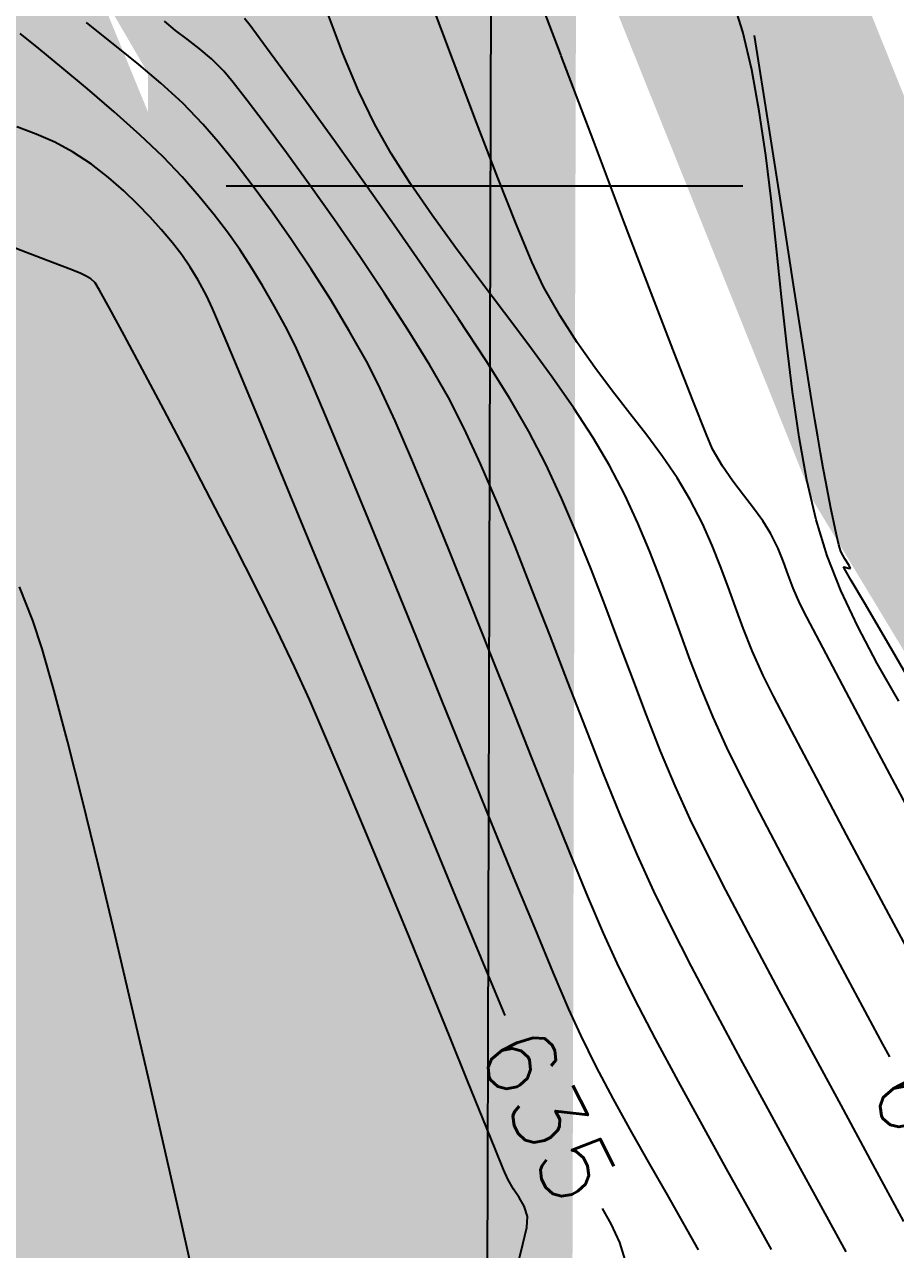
# Model space of a CAD drawing. Header units: feet. Extents: x 26064 to 27719, y 16802 to 28989.
# Drawn here: x 27560.69 to 27590.34, y 17759.8 to 17801.52 of the extents above; entities that cross this region are included whole.
import ezdxf

# ---------------------------------------------------------------- set-up
doc = ezdxf.new("R2010")
doc.units = ezdxf.units.FT
doc.header["$LTSCALE"] = 50
doc.header["$MEASUREMENT"] = 0
for name, pattern in [('DASHED', [0.75, 0.5, -0.25]), ('HIDDEN', [0.375, 0.25, -0.125]), ('HIDN25', [0.0938, 0.0625, -0.0313])]:
    doc.linetypes.add(name, pattern=pattern)
for name, color, linetype in [('CONT-MJR', 160, 'HIDDEN'), ('CONT-MNR', 55, 'HIDN25'), ('DEMO-UTILITY', 1, 'Continuous'), ('DIM', 4, 'Continuous'), ('FENCES-CHAIN', 6, 'FENCE-CHAIN'), ('SILT FENCE', 200, 'Continuous'), ('SILT_FENCE', 1, 'HIDDEN'), ('WATER', 5, 'Continuous')]:
    doc.layers.add(name, color=color, linetype=linetype)
doc.styles.add('l60', font='simplex', dxfattribs={"height": 2.4})
doc.linetypes.add('FENCE-CHAIN', pattern='A,1,0,[133,ltypeshp.shx,S=0.05,R=0,X=0,Y=0],-0.1', length=1.1)

msp = doc.modelspace()

# ---------------------------------------------------------------- linework, layer by layer
at = {"layer": 'CONT-MJR', "color": 7, "extrusion": (0.93541, 0.353565, 0)}
msp.add_line((27571.52823, 17800.53705, 630), (27571.01591, 17801.89247, 630), dxfattribs=at)
at = {"layer": 'CONT-MJR', "color": 7, "extrusion": (0.922777, 0.385334, 0)}
msp.add_line((27572.06211, 17799.25853, 630), (27571.52823, 17800.53705, 630), dxfattribs=at)
at = {"layer": 'CONT-MJR', "color": 7, "extrusion": (0.901484, 0.432812, 0)}
msp.add_line((27572.60993, 17798.11752, 630), (27572.06211, 17799.25853, 630), dxfattribs=at)
at = {"layer": 'CONT-MJR', "color": 7, "extrusion": (0.352094, 0.935965, 0)}
msp.add_line((27561.07988, 17797.79156, 635), (27560.42627, 17798.03744, 635), dxfattribs=at)
at = {"layer": 'CONT-MJR', "color": 7, "extrusion": (0.40358, 0.914944, 0)}
msp.add_line((27561.71969, 17797.50934, 635), (27561.07988, 17797.79156, 635), dxfattribs=at)
at = {"layer": 'CONT-MJR', "color": 7}
for p, q in [((27573.16961, 17797.13258, 630), (27572.60993, 17798.11752, 630)), ((27562.32398, 17797.18394, 635), (27561.71969, 17797.50934, 635)), ((27563.54718, 17796.31501, 635), (27562.96688, 17796.761, 635)), ((27564.53957, 17795.40119, 635), (27564.06978, 17795.8578, 635)), ((27565.34027, 17794.53707, 635), (27564.96143, 17794.95701, 635)), ((27566.04506, 17793.67181, 635), (27565.7269, 17794.08473, 635)), ((27566.32437, 17793.26054, 635), (27566.04506, 17793.67181, 635)), ((27566.88501, 17792.29186, 635), (27566.59448, 17792.81315, 635)), ((27577.0277, 17791.70204, 630), (27576.1892, 17792.81677, 630)), ((27567.0884, 17791.84801, 635), (27566.88501, 17792.29186, 635)), ((27568.0521, 17789.56988, 635), (27567.48642, 17790.9182, 635)), ((27578.64875, 17789.51119, 630), (27577.85499, 17790.5963, 630)), ((27579.38665, 17788.45836, 630), (27578.64875, 17789.51119, 630)), ((27580.04638, 17787.44947, 630), (27579.38665, 17788.45836, 630)), ((27570.48506, 17783.6884, 635), (27569.57841, 17785.88753, 635)), ((27571.45138, 17781.34059, 635), (27570.48506, 17783.6884, 635)), ((27572.45038, 17778.91154, 635), (27571.45138, 17781.34059, 635)), ((27583.35464, 17779.87625, 630), (27583.00889, 17780.81517, 630)), ((27573.45507, 17776.46871, 635), (27572.45038, 17778.91154, 635)), ((27585.72559, 17774.6675, 630), (27585.04909, 17775.98195, 630)), ((27586.58761, 17773.02454, 630), (27585.72559, 17774.6675, 630)), ((27575.37353, 17771.81151, 635), (27574.43845, 17774.07955, 635)), ((27587.59767, 17771.11998, 630), (27586.58761, 17773.02454, 630)), ((27576.23332, 17769.73206, 635), (27575.37353, 17771.81151, 635)), ((27588.71829, 17769.02069, 630), (27587.59767, 17771.11998, 630)), ((27576.99082, 17767.90865, 635), (27576.23332, 17769.73206, 635)), ((27590.14652, 17766.35712, 630), (27589.91202, 17766.79357, 630)), ((27581.13694, 17759.4419, 635), (27580.95692, 17760.0317, 635))]:
    msp.add_line(p, q, dxfattribs=at)
at = {"layer": 'CONT-MJR', "color": 7, "extrusion": (-0.549599, -0.835429, 0)}
msp.add_line((27562.96688, 17796.761, 635), (27562.32398, 17797.18394, 635), dxfattribs=at)
at = {"layer": 'CONT-MJR', "color": 7, "extrusion": (0.842934, 0.538017, 0)}
msp.add_line((27573.8297, 17796.09839, 630), (27573.16961, 17797.13258, 630), dxfattribs=at)
at = {"layer": 'CONT-MJR', "color": 7, "extrusion": (-0.658454, -0.752621, 0)}
msp.add_line((27564.06978, 17795.8578, 635), (27563.54718, 17796.31501, 635), dxfattribs=at)
at = {"layer": 'CONT-MJR', "color": 7, "extrusion": (0.823569, 0.567216, 0)}
msp.add_line((27574.56787, 17795.0266, 630), (27573.8297, 17796.09839, 630), dxfattribs=at)
at = {"layer": 'CONT-MJR', "color": 7, "extrusion": (0.725089, 0.688655, 0)}
msp.add_line((27564.96143, 17794.95701, 635), (27564.53957, 17795.40119, 635), dxfattribs=at)
at = {"layer": 'CONT-MJR', "color": 7, "extrusion": (0.810287, 0.586033, 0)}
msp.add_line((27575.36182, 17793.92884, 630), (27574.56787, 17795.0266, 630), dxfattribs=at)
at = {"layer": 'CONT-MJR', "color": 7, "extrusion": (0.760162, 0.649734, 0)}
msp.add_line((27565.7269, 17794.08473, 635), (27565.34027, 17794.53707, 635), dxfattribs=at)
at = {"layer": 'CONT-MJR', "color": 7, "extrusion": (0.802303, 0.596917, 0)}
msp.add_line((27576.1892, 17792.81677, 630), (27575.36182, 17793.92884, 630), dxfattribs=at)
at = {"layer": 'CONT-MJR', "color": 7, "extrusion": (0.856079, 0.516845, 0)}
msp.add_line((27566.59448, 17792.81315, 635), (27566.32437, 17793.26054, 635), dxfattribs=at)
at = {"layer": 'CONT-MJR', "color": 7, "extrusion": (0.919311, 0.393531, 0)}
msp.add_line((27567.48642, 17790.9182, 635), (27567.0884, 17791.84801, 635), dxfattribs=at)
at = {"layer": 'CONT-MJR', "color": 7, "extrusion": (0.8007, 0.599065, 0)}
msp.add_line((27577.85499, 17790.5963, 630), (27577.0277, 17791.70204, 630), dxfattribs=at)
at = {"layer": 'CONT-MJR', "color": 7, "extrusion": (0.923414, 0.383806, 0)}
msp.add_line((27568.75842, 17787.8705, 635), (27568.0521, 17789.56988, 635), dxfattribs=at)
at = {"layer": 'CONT-MJR', "color": 7, "extrusion": (0.924109, 0.38213, 0)}
msp.add_line((27569.57841, 17785.88753, 635), (27568.75842, 17787.8705, 635), dxfattribs=at)
at = {"layer": 'CONT-MJR', "color": 7, "extrusion": (0.862546, 0.505978, 0)}
msp.add_line((27580.60561, 17786.49615, 630), (27580.04638, 17787.44947, 630), dxfattribs=at)
at = {"layer": 'CONT-MJR', "color": 7, "extrusion": (0.888511, 0.458855, 0)}
msp.add_line((27581.1197, 17785.50067, 630), (27580.60561, 17786.49615, 630), dxfattribs=at)
at = {"layer": 'CONT-MJR', "color": 7, "extrusion": (0.906647, 0.421891, 0)}
msp.add_line((27581.56854, 17784.53612, 630), (27581.1197, 17785.50067, 630), dxfattribs=at)
at = {"layer": 'CONT-MJR', "color": 7, "extrusion": (0.92103, 0.389493, 0)}
msp.add_line((27581.96699, 17783.5939, 630), (27581.56854, 17784.53612, 630), dxfattribs=at)
at = {"layer": 'CONT-MJR', "color": 7, "extrusion": (0.931368, 0.364079, 0)}
msp.add_line((27582.32995, 17782.6654, 630), (27581.96699, 17783.5939, 630), dxfattribs=at)
at = {"layer": 'CONT-MJR', "color": 7, "extrusion": (0.937633, 0.347626, 0)}
msp.add_line((27582.67229, 17781.74202, 630), (27582.32995, 17782.6654, 630), dxfattribs=at)
at = {"layer": 'CONT-MJR', "color": 7, "extrusion": (0.939934, 0.341355, 0)}
msp.add_line((27583.00889, 17780.81517, 630), (27582.67229, 17781.74202, 630), dxfattribs=at)
at = {"layer": 'CONT-MJR', "color": 7, "extrusion": (0.933119, 0.359567, 0)}
msp.add_line((27583.72441, 17778.91664, 630), (27583.35464, 17779.87625, 630), dxfattribs=at)
at = {"layer": 'CONT-MJR', "color": 7, "extrusion": (0.924187, 0.381941, 0)}
msp.add_line((27584.13309, 17777.92776, 630), (27583.72441, 17778.91664, 630), dxfattribs=at)
at = {"layer": 'CONT-MJR', "color": 7, "extrusion": (0.911781, 0.410676, 0)}
msp.add_line((27584.59556, 17776.90099, 630), (27584.13309, 17777.92776, 630), dxfattribs=at)
at = {"layer": 'CONT-MJR', "color": 7, "extrusion": (0.896755, 0.442527, 0)}
msp.add_line((27585.04909, 17775.98195, 630), (27584.59556, 17776.90099, 630), dxfattribs=at)
at = {"layer": 'CONT-MJR', "color": 7, "extrusion": (0.924731, 0.380621, 0)}
msp.add_line((27574.43845, 17774.07955, 635), (27573.45507, 17776.46871, 635), dxfattribs=at)
at = {"layer": 'CONT-MJR', "color": 7, "extrusion": (0.881377, 0.472414, 0)}
msp.add_line((27589.91202, 17766.79357, 630), (27588.71829, 17769.02069, 630), dxfattribs=at)
at = {"layer": 'CONT-MJR', "color": 7, "extrusion": (0.922366, 0.386318, 0)}
msp.add_line((27577.04809, 17767.7719, 635), (27576.99082, 17767.90865, 635), dxfattribs=at)
at = {"layer": 'CONT-MJR', "color": 7, "extrusion": (0.870494, 0.492179, 0)}
msp.add_line((27580.65475, 17760.6757, 635), (27580.36476, 17761.1886, 635), dxfattribs=at)
at = {"layer": 'CONT-MJR', "color": 7, "extrusion": (0.9053, 0.424772, 0)}
msp.add_line((27580.95692, 17760.0317, 635), (27580.65475, 17760.6757, 635), dxfattribs=at)
at = {"layer": 'CONT-MNR', "color": 7}
for p, q in [((27578.95401, 17800.46417, 628), (27577.79315, 17803.53474, 628)), ((27585.13793, 17801.26967, 627), (27584.81692, 17802.31573, 627)), ((27563.25995, 17801.2157, 633), (27562.79502, 17801.59338, 633)), ((27568.36444, 17801.4865, 631), (27568.17906, 17801.72828, 631)), ((27586.02601, 17798.06355, 626), (27585.48568, 17801.52237, 626)), ((27566.22075, 17801.01923, 632), (27565.82371, 17801.32085, 632)), ((27585.44505, 17799.97913, 627), (27585.13793, 17801.26967, 627)), ((27564.58111, 17800.16087, 633), (27563.87267, 17800.73147, 633)), ((27567.0521, 17800.35223, 632), (27566.63306, 17800.70575, 632)), ((27569.46101, 17800.00536, 631), (27568.80608, 17800.89406, 631)), ((27567.46936, 17799.93047, 632), (27567.0521, 17800.35223, 632)), ((27576.0747, 17798.18097, 629), (27575.28989, 17800.26351, 629)), ((27580.06443, 17797.53232, 628), (27578.95401, 17800.46417, 628)), ((27567.78667, 17799.54863, 632), (27567.46936, 17799.93047, 632)), ((27570.28623, 17798.87483, 631), (27569.46101, 17800.00536, 631)), ((27566.0767, 17798.84129, 633), (27565.33315, 17799.52408, 633)), ((27568.8835, 17798.12325, 632), (27568.26786, 17798.93437, 632)), ((27585.92174, 17797.06658, 627), (27585.70259, 17798.5698, 627)), ((27567.28349, 17797.52221, 633), (27566.75967, 17798.13267, 633)), ((27565.40352, 17797.01034, 634), (27564.61224, 17797.76161, 634)), ((27586.49915, 17795.03209, 626), (27586.02601, 17798.06355, 626)), ((27570.40043, 17796.05266, 632), (27569.60417, 17797.15083, 632)), ((27586.11367, 17795.49437, 627), (27585.92174, 17797.06658, 627)), ((27568.47493, 17796.00921, 633), (27567.85907, 17796.8105, 633)), ((27571.24285, 17794.86432, 632), (27570.40043, 17796.05266, 632)), ((27560.72575, 17793.77057, 636), (27559.67564, 17794.1707, 636)), ((27562.30271, 17793.16263, 636), (27561.63955, 17793.42023, 636)), ((27568.79775, 17792.61232, 634), (27568.40812, 17793.25394, 634)), ((27571.11161, 17792.14156, 633), (27570.4494, 17793.18451, 633)), ((27563.23865, 17792.47113, 636), (27563.09011, 17792.71959, 636)), ((27563.57964, 17791.85684, 636), (27563.23865, 17792.47113, 636)), ((27569.19917, 17791.91237, 634), (27568.79775, 17792.61232, 634)), ((27578.91975, 17791.59833, 629), (27578.36186, 17792.58664, 629)), ((27582.81555, 17790.31933, 628), (27582.02295, 17792.38487, 628)), ((27569.62913, 17791.13272, 634), (27569.19917, 17791.91237, 634)), ((27579.50386, 17790.68575, 629), (27578.91975, 17791.59833, 629)), ((27574.48557, 17789.9203, 632), (27573.7528, 17791.11378, 632)), ((27564.70744, 17789.76776, 636), (27564.08019, 17790.93598, 636)), ((27565.4285, 17788.41143, 636), (27564.70744, 17789.76776, 636)), ((27587.05652, 17787.4703, 627), (27586.83292, 17789.01384, 627)), ((27587.59645, 17788.06734, 626), (27587.49214, 17788.68479, 626)), ((27571.64101, 17786.51425, 634), (27570.9713, 17788.12154, 634)), ((27581.86987, 17787.53533, 629), (27581.29719, 17788.2737, 629)), ((27576.2114, 17786.55319, 632), (27575.65348, 17787.76304, 632)), ((27567.02053, 17785.37142, 636), (27566.21049, 17786.92624, 636)), ((27578.9709, 17785.38964, 631), (27578.43205, 17786.54662, 631)), ((27583.34973, 17785.33701, 629), (27582.90776, 17786.07986, 629)), ((27583.76498, 17784.52609, 629), (27583.34973, 17785.33701, 629)), ((27588.14378, 17785.04968, 626), (27588.04839, 17785.53025, 626)), ((27585.82217, 17784.61774, 628), (27585.50638, 17785.05054, 628)), ((27573.19172, 17782.72495, 634), (27572.38794, 17784.69703, 634)), ((27588.33122, 17784.14526, 626), (27588.23979, 17784.57504, 626)), ((27579.97671, 17782.97069, 631), (27579.48385, 17784.19433, 631)), ((27586.34227, 17783.67498, 628), (27586.09385, 17784.17786, 628)), ((27588.41287, 17783.79923, 626), (27588.33122, 17784.14526, 626)), ((27568.59326, 17782.28984, 636), (27567.82575, 17783.80621, 636)), ((27575.85062, 17781.86303, 633), (27575.16063, 17783.58412, 633)), ((27588.61348, 17783.32019, 626), (27588.47953, 17783.57588, 626)), ((27588.83546, 17782.58821, 626), (27588.6397, 17782.92776, 626)), ((27584.891, 17781.67714, 629), (27584.64225, 17782.37328, 629)), ((27587.08192, 17781.80172, 628), (27586.85789, 17782.31939, 628)), ((27576.5557, 17780.08828, 633), (27575.85062, 17781.86303, 633)), ((27578.58113, 17780.6984, 632), (27577.976, 17782.25749, 632)), ((27589.05626, 17781.01639, 627), (27588.48128, 17782.24189, 627)), ((27580.92542, 17780.47833, 631), (27580.4553, 17781.72869, 631)), ((27590.10998, 17780.40061, 626), (27589.28261, 17781.81888, 626)), ((27569.88366, 17779.64062, 636), (27569.29019, 17780.88157, 636)), ((27574.88833, 17778.53666, 634), (27574.03197, 17780.65313, 634)), ((27589.71842, 17779.75567, 627), (27589.05626, 17781.01639, 627)), ((27561.69164, 17778.86167, 637), (27561.29391, 17780.25488, 637)), ((27577.26338, 17778.30021, 633), (27576.5557, 17780.08828, 633)), ((27590.44997, 17778.46987, 627), (27589.71842, 17779.75567, 627)), ((27579.79273, 17777.56016, 632), (27579.18804, 17779.12314, 632)), ((27581.8635, 17777.99248, 631), (27581.39288, 17779.2296, 631)), ((27586.191, 17778.64646, 629), (27585.83874, 17779.35136, 629)), ((27562.1533, 17777.1171, 637), (27561.69164, 17778.86167, 637)), ((27575.74043, 17776.43064, 634), (27574.88833, 17778.53666, 634)), ((27577.9612, 17776.53913, 633), (27577.26338, 17778.30021, 633)), ((27587.64931, 17775.8576, 629), (27586.80769, 17777.45775, 629)), ((27562.6642, 17775.09303, 637), (27562.1533, 17777.1171, 637)), ((27582.83744, 17775.593, 631), (27582.34308, 17776.77695, 631)), ((27576.5679, 17774.39017, 634), (27575.74043, 17776.43064, 634)), ((27579.2774, 17773.25923, 633), (27578.6367, 17774.84536, 633)), ((27581.55344, 17773.22952, 632), (27580.97944, 17774.5849, 632)), ((27583.86921, 17773.39773, 631), (27583.35238, 17774.45063, 631)), ((27573.06037, 17772.20467, 636), (27572.3338, 17773.96005, 636)), ((27589.84934, 17771.71259, 629), (27588.67636, 17773.91842, 629)), ((27563.77496, 17770.49374, 637), (27563.20965, 17772.86129, 637)), ((27573.78924, 17770.42883, 636), (27573.06037, 17772.20467, 636)), ((27585.41383, 17770.42664, 631), (27584.568, 17772.03636, 631)), ((27564.34544, 17768.06222, 637), (27563.77496, 17770.49374, 637)), ((27586.3718, 17768.62865, 631), (27585.41383, 17770.42664, 631)), ((27581.46592, 17768.32821, 633), (27580.86602, 17769.5499, 633)), ((27587.40698, 17766.70249, 631), (27586.3718, 17768.62865, 631)), ((27585.98841, 17764.59942, 632), (27585.07447, 17766.28151, 632)), ((27586.91149, 17762.9124, 632), (27585.98841, 17764.59942, 632)), ((27576.71007, 17763.23185, 636), (27576.29456, 17764.25754, 636)), ((27584.58789, 17762.55052, 633), (27583.76542, 17764.0328, 633)), ((27581.97183, 17762.7096, 634), (27581.35067, 17763.80656, 634)), ((27590.62667, 17760.75604, 631), (27589.56933, 17762.70609, 631)), ((27577.13649, 17762.1988, 636), (27576.99793, 17762.52666, 636)), ((27585.38304, 17761.12281, 633), (27584.58789, 17762.55052, 633)), ((27583.13529, 17760.67317, 634), (27582.57486, 17761.65644, 634)), ((27566.38523, 17759.13334, 637), (27565.94098, 17761.10229, 637)), ((27577.81186, 17760.92333, 636), (27577.69666, 17761.27784, 636)), ((27588.6652, 17759.71556, 632), (27587.81373, 17761.26844, 632)), ((27577.65587, 17759.97783, 636), (27577.78778, 17760.542, 636))]:
    msp.add_line(p, q, dxfattribs=at)
at = {"layer": 'CONT-MNR', "color": 7, "extrusion": (0.937325, 0.348458, 0)}
msp.add_line((27575.28989, 17800.26351, 629), (27574.46597, 17802.47977, 629), dxfattribs=at)
at = {"layer": 'CONT-MNR', "color": 7, "extrusion": (-0.64847, -0.761241, 0)}
msp.add_line((27565.82371, 17801.32085, 632), (27565.45048, 17801.6388, 632), dxfattribs=at)
at = {"layer": 'CONT-MNR', "color": 7, "extrusion": (0.801746, 0.597665, 0)}
msp.add_line((27568.80608, 17800.89406, 631), (27568.36444, 17801.4865, 631), dxfattribs=at)
at = {"layer": 'CONT-MNR', "color": 7, "extrusion": (-0.628788, -0.777577, 0)}
msp.add_line((27561.17323, 17800.70201, 634), (27560.53858, 17801.21522, 634), dxfattribs=at)
at = {"layer": 'CONT-MNR', "color": 7, "extrusion": (-0.620036, -0.784573, 0)}
msp.add_line((27563.87267, 17800.73147, 633), (27563.25995, 17801.2157, 633), dxfattribs=at)
at = {"layer": 'CONT-MNR', "color": 7, "extrusion": (0.6345, 0.772923, 0)}
msp.add_line((27561.95664, 17800.0589, 634), (27561.17323, 17800.70201, 634), dxfattribs=at)
at = {"layer": 'CONT-MNR', "color": 7, "extrusion": (-0.605239, -0.796044, 0)}
msp.add_line((27566.63306, 17800.70575, 632), (27566.22075, 17801.01923, 632), dxfattribs=at)
at = {"layer": 'CONT-MNR', "color": 7, "extrusion": (-0.642248, -0.766497, 0)}
msp.add_line((27562.83009, 17799.32704, 634), (27561.95664, 17800.0589, 634), dxfattribs=at)
at = {"layer": 'CONT-MNR', "color": 7, "extrusion": (-0.646206, -0.763163, 0)}
msp.add_line((27565.33315, 17799.52408, 633), (27564.58111, 17800.16087, 633), dxfattribs=at)
at = {"layer": 'CONT-MNR', "color": 7, "extrusion": (0.98371, 0.179763, 0)}
msp.add_line((27585.70259, 17798.5698, 627), (27585.44505, 17799.97913, 627), dxfattribs=at)
at = {"layer": 'CONT-MNR', "color": 7, "extrusion": (0.787217, 0.616676, 0)}
msp.add_line((27568.26786, 17798.93437, 632), (27567.78667, 17799.54863, 632), dxfattribs=at)
at = {"layer": 'CONT-MNR', "color": 7, "extrusion": (-0.652699, -0.757618, 0)}
msp.add_line((27563.73486, 17798.54756, 634), (27562.83009, 17799.32704, 634), dxfattribs=at)
at = {"layer": 'CONT-MNR', "color": 7, "extrusion": (-0.667229, -0.744853, 0)}
msp.add_line((27564.61224, 17797.76161, 634), (27563.73486, 17798.54756, 634), dxfattribs=at)
at = {"layer": 'CONT-MNR', "color": 7, "extrusion": (0.720018, 0.693955, 0)}
msp.add_line((27566.75967, 17798.13267, 633), (27566.0767, 17798.84129, 633), dxfattribs=at)
at = {"layer": 'CONT-MNR', "color": 7, "extrusion": (0.810473, 0.585776, 0)}
msp.add_line((27571.23878, 17797.5569, 631), (27570.28623, 17798.87483, 631), dxfattribs=at)
at = {"layer": 'CONT-MNR', "color": 7, "extrusion": (0.933345, 0.35898, 0)}
msp.add_line((27576.79735, 17796.30207, 629), (27576.0747, 17798.18097, 629), dxfattribs=at)
at = {"layer": 'CONT-MNR', "color": 7, "extrusion": (0.803418, 0.595415, 0)}
msp.add_line((27569.60417, 17797.15083, 632), (27568.8835, 17798.12325, 632), dxfattribs=at)
at = {"layer": 'CONT-MNR', "color": 7, "extrusion": (0.777548, 0.628824, 0)}
msp.add_line((27567.85907, 17796.8105, 633), (27567.28349, 17797.52221, 633), dxfattribs=at)
at = {"layer": 'CONT-MNR', "color": 7, "extrusion": (0.813595, 0.581432, 0)}
msp.add_line((27572.27568, 17796.10597, 631), (27571.23878, 17797.5569, 631), dxfattribs=at)
at = {"layer": 'CONT-MNR', "color": 7, "extrusion": (0.934858, 0.355021, 0)}
msp.add_line((27581.09666, 17794.81421, 628), (27580.06443, 17797.53232, 628), dxfattribs=at)
at = {"layer": 'CONT-MNR', "color": 7, "extrusion": (0.722452, 0.691421, 0)}
msp.add_line((27566.04997, 17796.33487, 634), (27565.40352, 17797.01034, 634), dxfattribs=at)
at = {"layer": 'CONT-MNR', "color": 7, "extrusion": (0.755069, 0.655645, 0)}
msp.add_line((27566.63214, 17795.66442, 634), (27566.04997, 17796.33487, 634), dxfattribs=at)
at = {"layer": 'CONT-MNR', "color": 7, "extrusion": (0.817315, 0.576192, 0)}
msp.add_line((27573.35394, 17794.57648, 631), (27572.27568, 17796.10597, 631), dxfattribs=at)
at = {"layer": 'CONT-MNR', "color": 7, "extrusion": (0.929407, 0.369055, 0)}
msp.add_line((27577.4348, 17794.69676, 629), (27576.79735, 17796.30207, 629), dxfattribs=at)
at = {"layer": 'CONT-MNR', "color": 7, "extrusion": (0.773186, 0.63418, 0)}
msp.add_line((27567.14228, 17795.04246, 634), (27566.63214, 17795.66442, 634), dxfattribs=at)
at = {"layer": 'CONT-MNR', "color": 7, "extrusion": (0.806446, 0.591308, 0)}
msp.add_line((27569.11959, 17795.13, 633), (27568.47493, 17796.00921, 633), dxfattribs=at)
at = {"layer": 'CONT-MNR', "color": 7, "extrusion": (0.99413, 0.108195, 0)}
msp.add_line((27586.28958, 17793.87809, 627), (27586.11367, 17795.49437, 627), dxfattribs=at)
at = {"layer": 'CONT-MNR', "color": 7, "extrusion": (0.794356, 0.607453, 0)}
msp.add_line((27567.59714, 17794.44764, 634), (27567.14228, 17795.04246, 634), dxfattribs=at)
at = {"layer": 'CONT-MNR', "color": 7, "extrusion": (0.819164, 0.573559, 0)}
msp.add_line((27569.78157, 17794.18455, 633), (27569.11959, 17795.13, 633), dxfattribs=at)
at = {"layer": 'CONT-MNR', "color": 7, "extrusion": (0.822614, 0.568601, 0)}
msp.add_line((27572.102, 17793.62135, 632), (27571.24285, 17794.86432, 632), dxfattribs=at)
at = {"layer": 'CONT-MNR', "color": 7, "extrusion": (0.934382, 0.356273, 0)}
msp.add_line((27582.02295, 17792.38487, 628), (27581.09666, 17794.81421, 628), dxfattribs=at)
at = {"layer": 'CONT-MNR', "color": 7, "extrusion": (0.988046, 0.154158, 0)}
msp.add_line((27586.89371, 17792.50324, 626), (27586.49915, 17795.03209, 626), dxfattribs=at)
at = {"layer": 'CONT-MNR', "color": 7, "extrusion": (0.816604, 0.577198, 0)}
msp.add_line((27568.0135, 17793.85859, 634), (27567.59714, 17794.44764, 634), dxfattribs=at)
at = {"layer": 'CONT-MNR', "color": 7, "extrusion": (0.821931, 0.569588, 0)}
msp.add_line((27574.43059, 17793.02285, 631), (27573.35394, 17794.57648, 631), dxfattribs=at)
at = {"layer": 'CONT-MNR', "color": 7, "extrusion": (0.922181, 0.386759, 0)}
msp.add_line((27577.96399, 17793.43497, 629), (27577.4348, 17794.69676, 629), dxfattribs=at)
at = {"layer": 'CONT-MNR', "color": 7, "extrusion": (0.831611, 0.555358, 0)}
msp.add_line((27570.4494, 17793.18451, 633), (27569.78157, 17794.18455, 633), dxfattribs=at)
at = {"layer": 'CONT-MNR', "color": 7, "extrusion": (-0.357984, -0.933728, 0)}
msp.add_line((27561.63955, 17793.42023, 636), (27560.72575, 17793.77057, 636), dxfattribs=at)
at = {"layer": 'CONT-MNR', "color": 7, "extrusion": (0.837436, 0.546536, 0)}
msp.add_line((27568.40812, 17793.25394, 634), (27568.0135, 17793.85859, 634), dxfattribs=at)
at = {"layer": 'CONT-MNR', "color": 7, "extrusion": (0.830497, 0.557024, 0)}
msp.add_line((27572.94846, 17792.35932, 632), (27572.102, 17793.62135, 632), dxfattribs=at)
at = {"layer": 'CONT-MNR', "color": 7, "extrusion": (0.994575, 0.104025, 0)}
msp.add_line((27586.46064, 17792.24264, 627), (27586.28958, 17793.87809, 627), dxfattribs=at)
at = {"layer": 'CONT-MNR', "color": 7, "extrusion": (0.378347, 0.925664, 0)}
msp.add_line((27562.60092, 17793.04075, 636), (27562.30271, 17793.16263, 636), dxfattribs=at)
at = {"layer": 'CONT-MNR', "color": 7, "extrusion": (0.905366, 0.424632, 0)}
msp.add_line((27578.36186, 17792.58664, 629), (27577.96399, 17793.43497, 629), dxfattribs=at)
at = {"layer": 'CONT-MNR', "color": 7, "extrusion": (-0.448956, -0.893554, 0)}
msp.add_line((27562.78603, 17792.94774, 636), (27562.60092, 17793.04075, 636), dxfattribs=at)
at = {"layer": 'CONT-MNR', "color": 7, "extrusion": (-0.515611, -0.856823, 0)}
msp.add_line((27562.94188, 17792.85395, 636), (27562.78603, 17792.94774, 636), dxfattribs=at)
at = {"layer": 'CONT-MNR', "color": 7, "extrusion": (-0.671614, -0.740901, 0)}
msp.add_line((27563.09011, 17792.71959, 636), (27562.94188, 17792.85395, 636), dxfattribs=at)
at = {"layer": 'CONT-MNR', "color": 7, "extrusion": (0.827892, 0.560888, 0)}
msp.add_line((27575.46265, 17791.49949, 631), (27574.43059, 17793.02285, 631), dxfattribs=at)
at = {"layer": 'CONT-MNR', "color": 7, "extrusion": (0.840062, 0.54249, 0)}
msp.add_line((27573.7528, 17791.11378, 632), (27572.94846, 17792.35932, 632), dxfattribs=at)
at = {"layer": 'CONT-MNR', "color": 7, "extrusion": (0.988031, 0.154258, 0)}
msp.add_line((27587.19831, 17790.55225, 626), (27586.89371, 17792.50324, 626), dxfattribs=at)
at = {"layer": 'CONT-MNR', "color": 7, "extrusion": (0.857286, 0.51484, 0)}
msp.add_line((27571.75672, 17791.06736, 633), (27571.11161, 17792.14156, 633), dxfattribs=at)
at = {"layer": 'CONT-MNR', "color": 7, "extrusion": (0.994128, 0.108206, 0)}
msp.add_line((27586.63802, 17790.61292, 627), (27586.46064, 17792.24264, 627), dxfattribs=at)
at = {"layer": 'CONT-MNR', "color": 7, "extrusion": (0.878591, 0.477575, 0)}
msp.add_line((27564.08019, 17790.93598, 636), (27563.57964, 17791.85684, 636), dxfattribs=at)
at = {"layer": 'CONT-MNR', "color": 7, "extrusion": (0.83595, 0.548806, 0)}
msp.add_line((27576.40713, 17790.06083, 631), (27575.46265, 17791.49949, 631), dxfattribs=at)
at = {"layer": 'CONT-MNR', "color": 7, "extrusion": (0.898594, 0.438782, 0)}
msp.add_line((27569.94499, 17790.48587, 634), (27569.62913, 17791.13272, 634), dxfattribs=at)
at = {"layer": 'CONT-MNR', "color": 7, "extrusion": (0.87114, 0.491034, 0)}
msp.add_line((27572.37325, 17789.97358, 633), (27571.75672, 17791.06736, 633), dxfattribs=at)
at = {"layer": 'CONT-MNR', "color": 7, "extrusion": (0.817468, 0.575974, 0)}
msp.add_line((27580.10256, 17789.83603, 629), (27579.50386, 17790.68575, 629), dxfattribs=at)
at = {"layer": 'CONT-MNR', "color": 7, "extrusion": (0.91384, 0.406075, 0)}
msp.add_line((27570.39917, 17789.46377, 634), (27569.94499, 17790.48587, 634), dxfattribs=at)
at = {"layer": 'CONT-MNR', "color": 7, "extrusion": (0.932282, 0.361731, 0)}
msp.add_line((27583.44673, 17788.69262, 628), (27582.81555, 17790.31933, 628), dxfattribs=at)
at = {"layer": 'CONT-MNR', "color": 7, "extrusion": (0.992654, 0.120987, 0)}
msp.add_line((27586.83292, 17789.01384, 627), (27586.63802, 17790.61292, 627), dxfattribs=at)
at = {"layer": 'CONT-MNR', "color": 7, "extrusion": (0.987957, 0.154728, 0)}
msp.add_line((27587.40158, 17789.25435, 626), (27587.19831, 17790.55225, 626), dxfattribs=at)
at = {"layer": 'CONT-MNR', "color": 7, "extrusion": (0.892923, 0.45021, 0)}
msp.add_line((27572.80082, 17789.12556, 633), (27572.37325, 17789.97358, 633), dxfattribs=at)
at = {"layer": 'CONT-MNR', "color": 7, "extrusion": (0.868287, 0.496063, 0)}
msp.add_line((27575.11737, 17788.81443, 632), (27574.48557, 17789.9203, 632), dxfattribs=at)
at = {"layer": 'CONT-MNR', "color": 7, "extrusion": (0.847492, 0.530809, 0)}
msp.add_line((27577.22108, 17788.76129, 631), (27576.40713, 17790.06083, 631), dxfattribs=at)
at = {"layer": 'CONT-MNR', "color": 7, "extrusion": (0.799108, 0.601188, 0)}
msp.add_line((27580.70421, 17789.03631, 629), (27580.10256, 17789.83603, 629), dxfattribs=at)
at = {"layer": 'CONT-MNR', "color": 7, "extrusion": (0.919916, 0.392116, 0)}
msp.add_line((27570.9713, 17788.12154, 634), (27570.39917, 17789.46377, 634), dxfattribs=at)
at = {"layer": 'CONT-MNR', "color": 7, "extrusion": (0.909276, 0.416193, 0)}
msp.add_line((27573.30581, 17788.02229, 633), (27572.80082, 17789.12556, 633), dxfattribs=at)
at = {"layer": 'CONT-MNR', "color": 7, "extrusion": (0.789433, 0.613837, 0)}
msp.add_line((27581.29719, 17788.2737, 629), (27580.70421, 17789.03631, 629), dxfattribs=at)
at = {"layer": 'CONT-MNR', "color": 7, "extrusion": (0.987595, 0.157024, 0)}
msp.add_line((27587.49214, 17788.68479, 626), (27587.40158, 17789.25435, 626), dxfattribs=at)
at = {"layer": 'CONT-MNR', "color": 7, "extrusion": (0.890871, 0.454256, 0)}
msp.add_line((27575.65348, 17787.76304, 632), (27575.11737, 17788.81443, 632), dxfattribs=at)
at = {"layer": 'CONT-MNR', "color": 7, "extrusion": (0.865393, 0.501093, 0)}
msp.add_line((27577.86149, 17787.65529, 631), (27577.22108, 17788.76129, 631), dxfattribs=at)
at = {"layer": 'CONT-MNR', "color": 7, "extrusion": (0.92938, 0.369124, 0)}
msp.add_line((27583.88873, 17787.57976, 628), (27583.44673, 17788.69262, 628), dxfattribs=at)
at = {"layer": 'CONT-MNR', "color": 7, "extrusion": (0.884842, 0.465891, 0)}
msp.add_line((27566.21049, 17786.92624, 636), (27565.4285, 17788.41143, 636), dxfattribs=at)
at = {"layer": 'CONT-MNR', "color": 7, "extrusion": (0.917881, 0.396857, 0)}
msp.add_line((27573.87575, 17786.70408, 633), (27573.30581, 17788.02229, 633), dxfattribs=at)
at = {"layer": 'CONT-MNR', "color": 7, "extrusion": (0.985818, 0.167816, 0)}
msp.add_line((27587.69638, 17787.48028, 626), (27587.59645, 17788.06734, 626), dxfattribs=at)
at = {"layer": 'CONT-MNR', "color": 7, "extrusion": (0.889162, 0.457593, 0)}
msp.add_line((27578.43205, 17786.54662, 631), (27577.86149, 17787.65529, 631), dxfattribs=at)
at = {"layer": 'CONT-MNR', "color": 7, "extrusion": (0.802381, 0.596812, 0)}
msp.add_line((27582.4106, 17786.80834, 629), (27581.86987, 17787.53533, 629), dxfattribs=at)
at = {"layer": 'CONT-MNR', "color": 7, "extrusion": (0.918822, 0.394672, 0)}
msp.add_line((27584.1138, 17787.05577, 628), (27583.88873, 17787.57976, 628), dxfattribs=at)
at = {"layer": 'CONT-MNR', "color": 7, "extrusion": (0.98417, 0.177226, 0)}
msp.add_line((27587.31998, 17786.00721, 627), (27587.05652, 17787.4703, 627), dxfattribs=at)
at = {"layer": 'CONT-MNR', "color": 7, "extrusion": (0.985401, 0.170247, 0)}
msp.add_line((27587.79175, 17786.92832, 626), (27587.69638, 17787.48028, 626), dxfattribs=at)
at = {"layer": 'CONT-MNR', "color": 7, "extrusion": (0.863869, 0.503717, 0)}
msp.add_line((27584.45019, 17786.47887, 628), (27584.1138, 17787.05577, 628), dxfattribs=at)
at = {"layer": 'CONT-MNR', "color": 7, "extrusion": (0.984714, 0.174178, 0)}
msp.add_line((27587.88233, 17786.41618, 626), (27587.79175, 17786.92832, 626), dxfattribs=at)
at = {"layer": 'CONT-MNR', "color": 7, "extrusion": (0.924918, 0.380167, 0)}
msp.add_line((27572.38794, 17784.69703, 634), (27571.64101, 17786.51425, 634), dxfattribs=at)
at = {"layer": 'CONT-MNR', "color": 7, "extrusion": (0.922985, 0.384836, 0)}
msp.add_line((27574.49818, 17785.21125, 633), (27573.87575, 17786.70408, 633), dxfattribs=at)
at = {"layer": 'CONT-MNR', "color": 7, "extrusion": (0.918769, 0.394796, 0)}
msp.add_line((27576.78713, 17785.21334, 632), (27576.2114, 17786.55319, 632), dxfattribs=at)
at = {"layer": 'CONT-MNR', "color": 7, "extrusion": (0.825979, 0.563701, 0)}
msp.add_line((27582.90776, 17786.07986, 629), (27582.4106, 17786.80834, 629), dxfattribs=at)
at = {"layer": 'CONT-MNR', "color": 7, "extrusion": (0.823634, 0.567122, 0)}
msp.add_line((27584.80481, 17785.96386, 628), (27584.45019, 17786.47887, 628), dxfattribs=at)
at = {"layer": 'CONT-MNR', "color": 7, "extrusion": (0.983648, 0.180101, 0)}
msp.add_line((27587.96795, 17785.94859, 626), (27587.88233, 17786.41618, 626), dxfattribs=at)
at = {"layer": 'CONT-MNR', "color": 7, "extrusion": (0.796338, 0.604851, 0)}
msp.add_line((27585.16207, 17785.49349, 628), (27584.80481, 17785.96386, 628), dxfattribs=at)
at = {"layer": 'CONT-MNR', "color": 7, "extrusion": (0.974202, 0.225677, 0)}
msp.add_line((27587.63451, 17784.64948, 627), (27587.31998, 17786.00721, 627), dxfattribs=at)
at = {"layer": 'CONT-MNR', "color": 7, "extrusion": (0.98201, 0.188831, 0)}
msp.add_line((27588.04839, 17785.53025, 626), (27587.96795, 17785.94859, 626), dxfattribs=at)
at = {"layer": 'CONT-MNR', "color": 7, "extrusion": (0.88923, 0.457461, 0)}
msp.add_line((27567.82575, 17783.80621, 636), (27567.02053, 17785.37142, 636), dxfattribs=at)
at = {"layer": 'CONT-MNR', "color": 7, "extrusion": (0.926183, 0.377075, 0)}
msp.add_line((27575.16063, 17783.58412, 633), (27574.49818, 17785.21125, 633), dxfattribs=at)
at = {"layer": 'CONT-MNR', "color": 7, "extrusion": (0.925574, 0.378566, 0)}
msp.add_line((27577.37667, 17783.77196, 632), (27576.78713, 17785.21334, 632), dxfattribs=at)
at = {"layer": 'CONT-MNR', "color": 7, "extrusion": (0.918956, 0.394359, 0)}
msp.add_line((27579.48385, 17784.19433, 631), (27578.9709, 17785.38964, 631), dxfattribs=at)
at = {"layer": 'CONT-MNR', "color": 7, "extrusion": (0.78953, 0.613712, 0)}
msp.add_line((27585.50638, 17785.05054, 628), (27585.16207, 17785.49349, 628), dxfattribs=at)
at = {"layer": 'CONT-MNR', "color": 7, "extrusion": (0.980148, 0.198268, 0)}
msp.add_line((27588.23979, 17784.57504, 626), (27588.14378, 17785.04968, 626), dxfattribs=at)
at = {"layer": 'CONT-MNR', "color": 7, "extrusion": (0.911669, 0.410926, 0)}
msp.add_line((27584.10299, 17783.7762, 629), (27583.76498, 17784.52609, 629), dxfattribs=at)
at = {"layer": 'CONT-MNR', "color": 7, "extrusion": (0.85081, 0.525473, 0)}
msp.add_line((27586.09385, 17784.17786, 628), (27585.82217, 17784.61774, 628), dxfattribs=at)
at = {"layer": 'CONT-MNR', "color": 7, "extrusion": (0.955981, 0.293428, 0)}
msp.add_line((27588.01127, 17783.422, 627), (27587.63451, 17784.64948, 627), dxfattribs=at)
at = {"layer": 'CONT-MNR', "color": 7, "extrusion": (0.929837, 0.367973, 0)}
msp.add_line((27577.976, 17782.25749, 632), (27577.37667, 17783.77196, 632), dxfattribs=at)
at = {"layer": 'CONT-MNR', "color": 7, "extrusion": (0.928323, 0.371774, 0)}
msp.add_line((27584.38749, 17783.06578, 629), (27584.10299, 17783.7762, 629), dxfattribs=at)
at = {"layer": 'CONT-MNR', "color": 7, "extrusion": (0.926491, 0.376317, 0)}
msp.add_line((27586.52668, 17783.22097, 628), (27586.34227, 17783.67498, 628), dxfattribs=at)
at = {"layer": 'CONT-MNR', "color": 7, "extrusion": (0.958234, 0.285986, 0)}
msp.add_line((27588.47953, 17783.57588, 626), (27588.41287, 17783.79923, 626), dxfattribs=at)
at = {"layer": 'CONT-MNR', "color": 7, "extrusion": (0.940523, 0.33973, 0)}
msp.add_line((27586.68568, 17782.78079, 628), (27586.52668, 17783.22097, 628), dxfattribs=at)
at = {"layer": 'CONT-MNR', "color": 7, "extrusion": (0.929027, 0.370012, 0)}
msp.add_line((27588.48128, 17782.24189, 627), (27588.01127, 17783.422, 627), dxfattribs=at)
at = {"layer": 'CONT-MNR', "color": 7, "extrusion": (0.836265, 0.548326, 0)}
msp.add_line((27588.75782, 17783.10005, 626), (27588.61348, 17783.32019, 626), dxfattribs=at)
at = {"layer": 'CONT-MNR', "color": 7, "extrusion": (0.926689, 0.37583, 0)}
msp.add_line((27574.03197, 17780.65313, 634), (27573.19172, 17782.72495, 634), dxfattribs=at)
at = {"layer": 'CONT-MNR', "color": 7, "extrusion": (0.93312, 0.359565, 0)}
msp.add_line((27580.4553, 17781.72869, 631), (27579.97671, 17782.97069, 631), dxfattribs=at)
at = {"layer": 'CONT-MNR', "color": 7, "extrusion": (0.938508, 0.345258, 0)}
msp.add_line((27584.64225, 17782.37328, 629), (27584.38749, 17783.06578, 629), dxfattribs=at)
at = {"layer": 'CONT-MNR', "color": 7, "extrusion": (0.936874, 0.349666, 0)}
msp.add_line((27586.85789, 17782.31939, 628), (27586.68568, 17782.78079, 628), dxfattribs=at)
at = {"layer": 'CONT-MNR', "color": 7, "extrusion": (0.386092, -0.92246, 0)}
msp.add_line((27588.57383, 17783.04637, 626), (27588.58519, 17783.05113, 626), dxfattribs=at)
at = {"layer": 'CONT-MNR', "color": 7, "extrusion": (0.895912, 0.444231, 0)}
msp.add_line((27588.58078, 17783.03235, 626), (27588.57383, 17783.04637, 626), dxfattribs=at)
at = {"layer": 'CONT-MNR', "color": 7, "extrusion": (0.871296, 0.490758, 0)}
msp.add_line((27588.6397, 17782.92776, 626), (27588.58078, 17783.03235, 626), dxfattribs=at)
at = {"layer": 'CONT-MNR', "color": 7, "extrusion": (-0.201443, -0.9795, 0)}
msp.add_line((27588.58519, 17783.05113, 626), (27588.631, 17783.04171, 626), dxfattribs=at)
at = {"layer": 'CONT-MNR', "color": 7, "extrusion": (-0.351556, -0.936167, 0)}
msp.add_line((27588.631, 17783.04171, 626), (27588.72595, 17783.00605, 626), dxfattribs=at)
at = {"layer": 'CONT-MNR', "color": 7, "extrusion": (-0.174169, -0.984716, 0)}
msp.add_line((27588.72595, 17783.00605, 626), (27588.81347, 17782.99057, 626), dxfattribs=at)
at = {"layer": 'CONT-MNR', "color": 7, "extrusion": (0.891428, 0.453162, 0)}
msp.add_line((27588.81347, 17782.99057, 626), (27588.75782, 17783.10005, 626), dxfattribs=at)
at = {"layer": 'CONT-MNR', "color": 7, "extrusion": (0.927757, 0.373185, 0)}
msp.add_line((27560.97481, 17781.22489, 637), (27560.51286, 17782.37331, 637), dxfattribs=at)
at = {"layer": 'CONT-MNR', "color": 7, "extrusion": (0.896255, 0.44354, 0)}
msp.add_line((27569.29019, 17780.88157, 636), (27568.59326, 17782.28984, 636), dxfattribs=at)
at = {"layer": 'CONT-MNR', "color": 7, "extrusion": (0.864573, 0.502507, 0)}
msp.add_line((27589.28261, 17781.81888, 626), (27588.83546, 17782.58821, 626), dxfattribs=at)
at = {"layer": 'CONT-MNR', "color": 7, "extrusion": (0.938027, 0.346561, 0)}
msp.add_line((27585.1575, 17780.95582, 629), (27584.891, 17781.67714, 629), dxfattribs=at)
at = {"layer": 'CONT-MNR', "color": 7, "extrusion": (0.889699, 0.456548, 0)}
msp.add_line((27587.3228, 17781.3323, 628), (27587.08192, 17781.80172, 628), dxfattribs=at)
at = {"layer": 'CONT-MNR', "color": 7, "extrusion": (0.949919, 0.312496, 0)}
msp.add_line((27561.29391, 17780.25488, 637), (27560.97481, 17781.22489, 637), dxfattribs=at)
at = {"layer": 'CONT-MNR', "color": 7, "extrusion": (0.88528, 0.465058, 0)}
msp.add_line((27587.86381, 17780.30244, 628), (27587.3228, 17781.3323, 628), dxfattribs=at)
at = {"layer": 'CONT-MNR', "color": 7, "extrusion": (0.933139, 0.359517, 0)}
msp.add_line((27579.18804, 17779.12314, 632), (27578.58113, 17780.6984, 632), dxfattribs=at)
at = {"layer": 'CONT-MNR', "color": 7, "extrusion": (0.928158, 0.372186, 0)}
msp.add_line((27585.4655, 17780.18774, 629), (27585.1575, 17780.95582, 629), dxfattribs=at)
at = {"layer": 'CONT-MNR', "color": 7, "extrusion": (0.936529, 0.350589, 0)}
msp.add_line((27581.39288, 17779.2296, 631), (27580.92542, 17780.47833, 631), dxfattribs=at)
at = {"layer": 'CONT-MNR', "color": 7, "extrusion": (0.884096, 0.467305, 0)}
msp.add_line((27588.66439, 17778.78782, 628), (27587.86381, 17780.30244, 628), dxfattribs=at)
at = {"layer": 'CONT-MNR', "color": 7, "extrusion": (0.863366, 0.504579, 0)}
msp.add_line((27591.19581, 17778.54269, 626), (27590.10998, 17780.40061, 626), dxfattribs=at)
at = {"layer": 'CONT-MNR', "color": 7, "extrusion": (0.913197, 0.407518, 0)}
msp.add_line((27585.83874, 17779.35136, 629), (27585.4655, 17780.18774, 629), dxfattribs=at)
at = {"layer": 'CONT-MNR', "color": 7, "extrusion": (0.910872, 0.412689, 0)}
msp.add_line((27570.38446, 17778.53528, 636), (27569.88366, 17779.64062, 636), dxfattribs=at)
at = {"layer": 'CONT-MNR', "color": 7, "extrusion": (0.916716, 0.399539, 0)}
msp.add_line((27570.97419, 17777.18218, 636), (27570.38446, 17778.53528, 636), dxfattribs=at)
at = {"layer": 'CONT-MNR', "color": 7, "extrusion": (0.887657, 0.460505, 0)}
msp.add_line((27586.80769, 17777.45775, 629), (27586.191, 17778.64646, 629), dxfattribs=at)
at = {"layer": 'CONT-MNR', "color": 7, "extrusion": (0.883566, 0.468306, 0)}
msp.add_line((27589.68397, 17776.86415, 628), (27588.66439, 17778.78782, 628), dxfattribs=at)
at = {"layer": 'CONT-MNR', "color": 7, "extrusion": (0.930216, 0.367013, 0)}
msp.add_line((27582.34308, 17776.77695, 631), (27581.8635, 17777.99248, 631), dxfattribs=at)
at = {"layer": 'CONT-MNR', "color": 7, "extrusion": (0.930658, 0.36589, 0)}
msp.add_line((27580.3912, 17776.03793, 632), (27579.79273, 17777.56016, 632), dxfattribs=at)
at = {"layer": 'CONT-MNR', "color": 7, "extrusion": (0.920161, 0.391541, 0)}
msp.add_line((27571.63119, 17775.63817, 636), (27570.97419, 17777.18218, 636), dxfattribs=at)
at = {"layer": 'CONT-MNR', "color": 7, "extrusion": (0.883282, 0.468842, 0)}
msp.add_line((27590.882, 17774.6071, 628), (27589.68397, 17776.86415, 628), dxfattribs=at)
at = {"layer": 'CONT-MNR', "color": 7, "extrusion": (0.928856, 0.37044, 0)}
msp.add_line((27578.6367, 17774.84536, 633), (27577.9612, 17776.53913, 633), dxfattribs=at)
at = {"layer": 'CONT-MNR', "color": 7, "extrusion": (0.926923, 0.375251, 0)}
msp.add_line((27580.97944, 17774.5849, 632), (27580.3912, 17776.03793, 632), dxfattribs=at)
at = {"layer": 'CONT-MNR', "color": 7, "extrusion": (0.922412, 0.386207, 0)}
msp.add_line((27572.3338, 17773.96005, 636), (27571.63119, 17775.63817, 636), dxfattribs=at)
at = {"layer": 'CONT-MNR', "color": 7, "extrusion": (0.883708, 0.468039, 0)}
msp.add_line((27588.67636, 17773.91842, 629), (27587.64931, 17775.8576, 629), dxfattribs=at)
at = {"layer": 'CONT-MNR', "color": 7, "extrusion": (0.91166, 0.410945, 0)}
msp.add_line((27583.35238, 17774.45063, 631), (27582.83744, 17775.593, 631), dxfattribs=at)
at = {"layer": 'CONT-MNR', "color": 7, "extrusion": (0.971408, 0.237418, 0)}
msp.add_line((27563.20965, 17772.86129, 637), (27562.6642, 17775.09303, 637), dxfattribs=at)
at = {"layer": 'CONT-MNR', "color": 7, "extrusion": (0.926039, 0.377428, 0)}
msp.add_line((27577.35036, 17772.47035, 634), (27576.5679, 17774.39017, 634), dxfattribs=at)
at = {"layer": 'CONT-MNR', "color": 7, "extrusion": (0.924396, 0.381434, 0)}
msp.add_line((27579.87083, 17771.82106, 633), (27579.2774, 17773.25923, 633), dxfattribs=at)
at = {"layer": 'CONT-MNR', "color": 7, "extrusion": (0.911201, 0.411962, 0)}
msp.add_line((27582.1092, 17772.00026, 632), (27581.55344, 17773.22952, 632), dxfattribs=at)
at = {"layer": 'CONT-MNR', "color": 7, "extrusion": (0.889644, 0.456655, 0)}
msp.add_line((27584.568, 17772.03636, 631), (27583.86921, 17773.39773, 631), dxfattribs=at)
at = {"layer": 'CONT-MNR', "color": 7, "extrusion": (0.924874, 0.380273, 0)}
msp.add_line((27578.06746, 17770.72628, 634), (27577.35036, 17772.47035, 634), dxfattribs=at)
at = {"layer": 'CONT-MNR', "color": 7, "extrusion": (0.89843, 0.439116, 0)}
msp.add_line((27582.68703, 17770.81803, 632), (27582.1092, 17772.00026, 632), dxfattribs=at)
at = {"layer": 'CONT-MNR', "color": 7, "extrusion": (0.919669, 0.392695, 0)}
msp.add_line((27580.40453, 17770.57118, 633), (27579.87083, 17771.82106, 633), dxfattribs=at)
at = {"layer": 'CONT-MNR', "color": 7, "extrusion": (0.882449, 0.470408, 0)}
msp.add_line((27591.12876, 17769.31251, 629), (27589.84934, 17771.71259, 629), dxfattribs=at)
at = {"layer": 'CONT-MNR', "color": 7, "extrusion": (0.922893, 0.385056, 0)}
msp.add_line((27578.69882, 17769.21305, 634), (27578.06746, 17770.72628, 634), dxfattribs=at)
at = {"layer": 'CONT-MNR', "color": 7, "extrusion": (0.889947, 0.456064, 0)}
msp.add_line((27583.39382, 17769.43882, 632), (27582.68703, 17770.81803, 632), dxfattribs=at)
at = {"layer": 'CONT-MNR', "color": 7, "extrusion": (0.925935, 0.377682, 0)}
msp.add_line((27574.49875, 17768.68938, 636), (27573.78924, 17770.42883, 636), dxfattribs=at)
at = {"layer": 'CONT-MNR', "color": 7, "extrusion": (0.911281, 0.411786, 0)}
msp.add_line((27580.86602, 17769.5499, 633), (27580.40453, 17770.57118, 633), dxfattribs=at)
at = {"layer": 'CONT-MNR', "color": 7, "extrusion": (0.884561, 0.466425, 0)}
msp.add_line((27584.19962, 17767.91064, 632), (27583.39382, 17769.43882, 632), dxfattribs=at)
at = {"layer": 'CONT-MNR', "color": 7, "extrusion": (0.919342, 0.393459, 0)}
msp.add_line((27579.22407, 17767.98577, 634), (27578.69882, 17769.21305, 634), dxfattribs=at)
at = {"layer": 'CONT-MNR', "color": 7, "extrusion": (0.926524, 0.376235, 0)}
msp.add_line((27575.16724, 17767.04313, 636), (27574.49875, 17768.68938, 636), dxfattribs=at)
at = {"layer": 'CONT-MNR', "color": 7, "extrusion": (0.887533, 0.460744, 0)}
msp.add_line((27582.17124, 17766.96954, 633), (27581.46592, 17768.32821, 633), dxfattribs=at)
at = {"layer": 'CONT-MNR', "color": 7, "extrusion": (0.974245, 0.225491, 0)}
msp.add_line((27564.90639, 17765.63857, 637), (27564.34544, 17768.06222, 637), dxfattribs=at)
at = {"layer": 'CONT-MNR', "color": 7, "extrusion": (0.911934, 0.410337, 0)}
msp.add_line((27579.62284, 17767.09953, 634), (27579.22407, 17767.98577, 634), dxfattribs=at)
at = {"layer": 'CONT-MNR', "color": 7, "extrusion": (0.881007, 0.473103, 0)}
msp.add_line((27585.07447, 17766.28151, 632), (27584.19962, 17767.91064, 632), dxfattribs=at)
at = {"layer": 'CONT-MNR', "color": 7, "extrusion": (0.926902, 0.375304, 0)}
msp.add_line((27575.77307, 17765.54691, 636), (27575.16724, 17767.04313, 636), dxfattribs=at)
at = {"layer": 'CONT-MNR', "color": 7, "extrusion": (0.896786, 0.442465, 0)}
msp.add_line((27580.15172, 17766.0276, 634), (27579.62284, 17767.09953, 634), dxfattribs=at)
at = {"layer": 'CONT-MNR', "color": 7, "extrusion": (0.880979, 0.473156, 0)}
msp.add_line((27582.94881, 17765.52177, 633), (27582.17124, 17766.96954, 633), dxfattribs=at)
at = {"layer": 'CONT-MNR', "color": 7, "extrusion": (0.879794, 0.475355, 0)}
msp.add_line((27588.48446, 17764.70827, 631), (27587.40698, 17766.70249, 631), dxfattribs=at)
at = {"layer": 'CONT-MNR', "color": 7, "extrusion": (0.884323, 0.466875, 0)}
msp.add_line((27580.73581, 17764.92126, 634), (27580.15172, 17766.0276, 634), dxfattribs=at)
at = {"layer": 'CONT-MNR', "color": 7, "extrusion": (0.974769, 0.223216, 0)}
msp.add_line((27565.44314, 17763.29465, 637), (27564.90639, 17765.63857, 637), dxfattribs=at)
at = {"layer": 'CONT-MNR', "color": 7, "extrusion": (0.927045, 0.374949, 0)}
msp.add_line((27576.29456, 17764.25754, 636), (27575.77307, 17765.54691, 636), dxfattribs=at)
at = {"layer": 'CONT-MNR', "color": 7, "extrusion": (0.876792, 0.48087, 0)}
msp.add_line((27583.76542, 17764.0328, 633), (27582.94881, 17765.52177, 633), dxfattribs=at)
at = {"layer": 'CONT-MNR', "color": 7, "extrusion": (0.875627, 0.482988, 0)}
msp.add_line((27581.35067, 17763.80656, 634), (27580.73581, 17764.92126, 634), dxfattribs=at)
at = {"layer": 'CONT-MNR', "color": 7, "extrusion": (0.879227, 0.476402, 0)}
msp.add_line((27589.56933, 17762.70609, 631), (27588.48446, 17764.70827, 631), dxfattribs=at)
at = {"layer": 'CONT-MNR', "color": 7, "extrusion": (0.975173, 0.221443, 0)}
msp.add_line((27565.94098, 17761.10229, 637), (27565.44314, 17763.29465, 637), dxfattribs=at)
at = {"layer": 'CONT-MNR', "color": 7, "extrusion": (0.925834, 0.377931, 0)}
msp.add_line((27576.99793, 17762.52666, 636), (27576.71007, 17763.23185, 636), dxfattribs=at)
at = {"layer": 'CONT-MNR', "color": 7, "extrusion": (0.867809, 0.496897, 0)}
msp.add_line((27582.57486, 17761.65644, 634), (27581.97183, 17762.7096, 634), dxfattribs=at)
at = {"layer": 'CONT-MNR', "color": 7, "extrusion": (0.87665, 0.481129, 0)}
msp.add_line((27587.81373, 17761.26844, 632), (27586.91149, 17762.9124, 632), dxfattribs=at)
at = {"layer": 'CONT-MNR', "color": 7, "extrusion": (0.869938, 0.493162, 0)}
msp.add_line((27577.33091, 17761.85583, 636), (27577.13649, 17762.1988, 636), dxfattribs=at)
at = {"layer": 'CONT-MNR', "color": 7, "extrusion": (0.825763, 0.564017, 0)}
msp.add_line((27577.52699, 17761.56876, 636), (27577.33091, 17761.85583, 636), dxfattribs=at)
at = {"layer": 'CONT-MNR', "color": 7, "extrusion": (0.863824, 0.503793, 0)}
msp.add_line((27577.69666, 17761.27784, 636), (27577.52699, 17761.56876, 636), dxfattribs=at)
at = {"layer": 'CONT-MNR', "color": 7, "extrusion": (0.874612, 0.484823, 0)}
msp.add_line((27586.11766, 17759.79757, 633), (27585.38304, 17761.12281, 633), dxfattribs=at)
at = {"layer": 'CONT-MNR', "color": 7, "extrusion": (0.998013, -0.063012, 0)}
msp.add_line((27577.78778, 17760.542, 636), (27577.81186, 17760.92333, 636), dxfattribs=at)
at = {"layer": 'CONT-MNR', "color": 7, "extrusion": (0.873975, 0.48597, 0)}
msp.add_line((27583.62867, 17759.78586, 634), (27583.13529, 17760.67317, 634), dxfattribs=at)
at = {"layer": 'CONT-MNR', "color": 7, "extrusion": (0.970268, -0.242033, 0)}
msp.add_line((27577.48382, 17759.28809, 636), (27577.65587, 17759.97783, 636), dxfattribs=at)
at = {"layer": 'DEMO-UTILITY', "color": 1, "linetype": 'DASHED', "const_width": 4}
msp.add_lwpolyline([(27139.07639, 16837.55616), (27136.77996, 16836.40038), (27176.86763, 16836.40038), (27177.08777, 16899.81834), (27306.13781, 16899.37037), (27307.17391, 17114.23636), (27497.1933, 17113.50827), (27496.89571, 17057.7123), (27575.39252, 17057.1509), (27578.04835, 18013.41051), (27578.04835, 18043.90918), (26750.68492, 18040.58724), (26748.26576, 18022.94146), (26393.41176, 18022.94146)], dxfattribs=at)
at = {"layer": 'DIM', "color": 7}
msp.add_lwpolyline([(27567.54896, 17796.0317), (27585.14146, 17796.02224)], dxfattribs=at)
at = {"layer": 'FENCES-CHAIN', "color": 7, "ltscale": 0.5}
msp.add_line((27577.18074, 18012.41307), (27574.39252, 17057.15382), dxfattribs=at)
msp.add_line((27577.18074, 18012.41307), (27574.39252, 17057.15382), dxfattribs=at)
msp.add_line((27577.18074, 18012.41307), (27574.39252, 17057.15382), dxfattribs=at)
at = {"layer": 'SILT FENCE', "linetype": 'Continuous', "const_width": 10, "flags": 128}
msp.add_lwpolyline([(27571.18993, 17113.92892), (27571.18993, 17648.08742), (27565.85877, 17658.64102), (27561.96805, 17673.0828), (27561.96805, 17792.50513), (27529.07287, 17872.54221), (27515.83663, 17965.7443), (27485.76855, 17981.4147), (26810.18741, 17983.35403), (26801.24797, 17983.84578), (26736.9852, 17997.16402), (26717.6278, 17998.68722), (26707.45353, 17998.94141), (26541.31565, 17998.97573), (26439.41486, 17996.83872), (26373.56271, 17989.8501), (26343.25903, 17981.11433), (26323.44511, 17981.69672), (26251.9082, 18008.79492), (26227.05969, 18020.52676)], dxfattribs=at)
at = {"layer": 'SILT_FENCE', "color": 3, "linetype": 'Continuous', "flags": 128}
msp.add_lwpolyline([(27555.09346, 17829.87176, 13.33, 13.33, 0), (27571.56538, 17801.6497, 13.33333, 13.33333, 0), (27569.41013, 17063.19384, 13.33333, 13.33333, 0)], format="xyseb", dxfattribs=at)
at = {"layer": 'WATER', "color": 5, "linetype": 'Continuous', "const_width": 8, "elevation": 625, "flags": 128}
msp.add_lwpolyline([(27618.35549, 18036.3866), (27600.58754, 17994.82642), (27569.90643, 17960.42963), (27564.97689, 17953.33784), (27564.10413, 17945.70614), (27560.80611, 17886.26907), (27564.10669, 17876.67357), (27565.60697, 17872.17568), (27573.13702, 17831.92907), (27591.15263, 17787.04977), (27632.0139, 17719.43356), (27672.2278, 17660.66565), (27700.39955, 17613.74317)], dxfattribs=at)

# ---------------------------------------------------------------- texts
at = {"layer": 'CONT-MJR', "color": 7, "style": 'l60'}
for s, rotation, p in [('635', 297.10176, (27576.04198, 17766.583, 635)), ('630', 298.275342, (27589.37308, 17765.2598, 630))]:
    msp.add_text(s, height=2.4, rotation=rotation, dxfattribs=at).set_placement(p)

doc.saveas('drawing.dxf')
